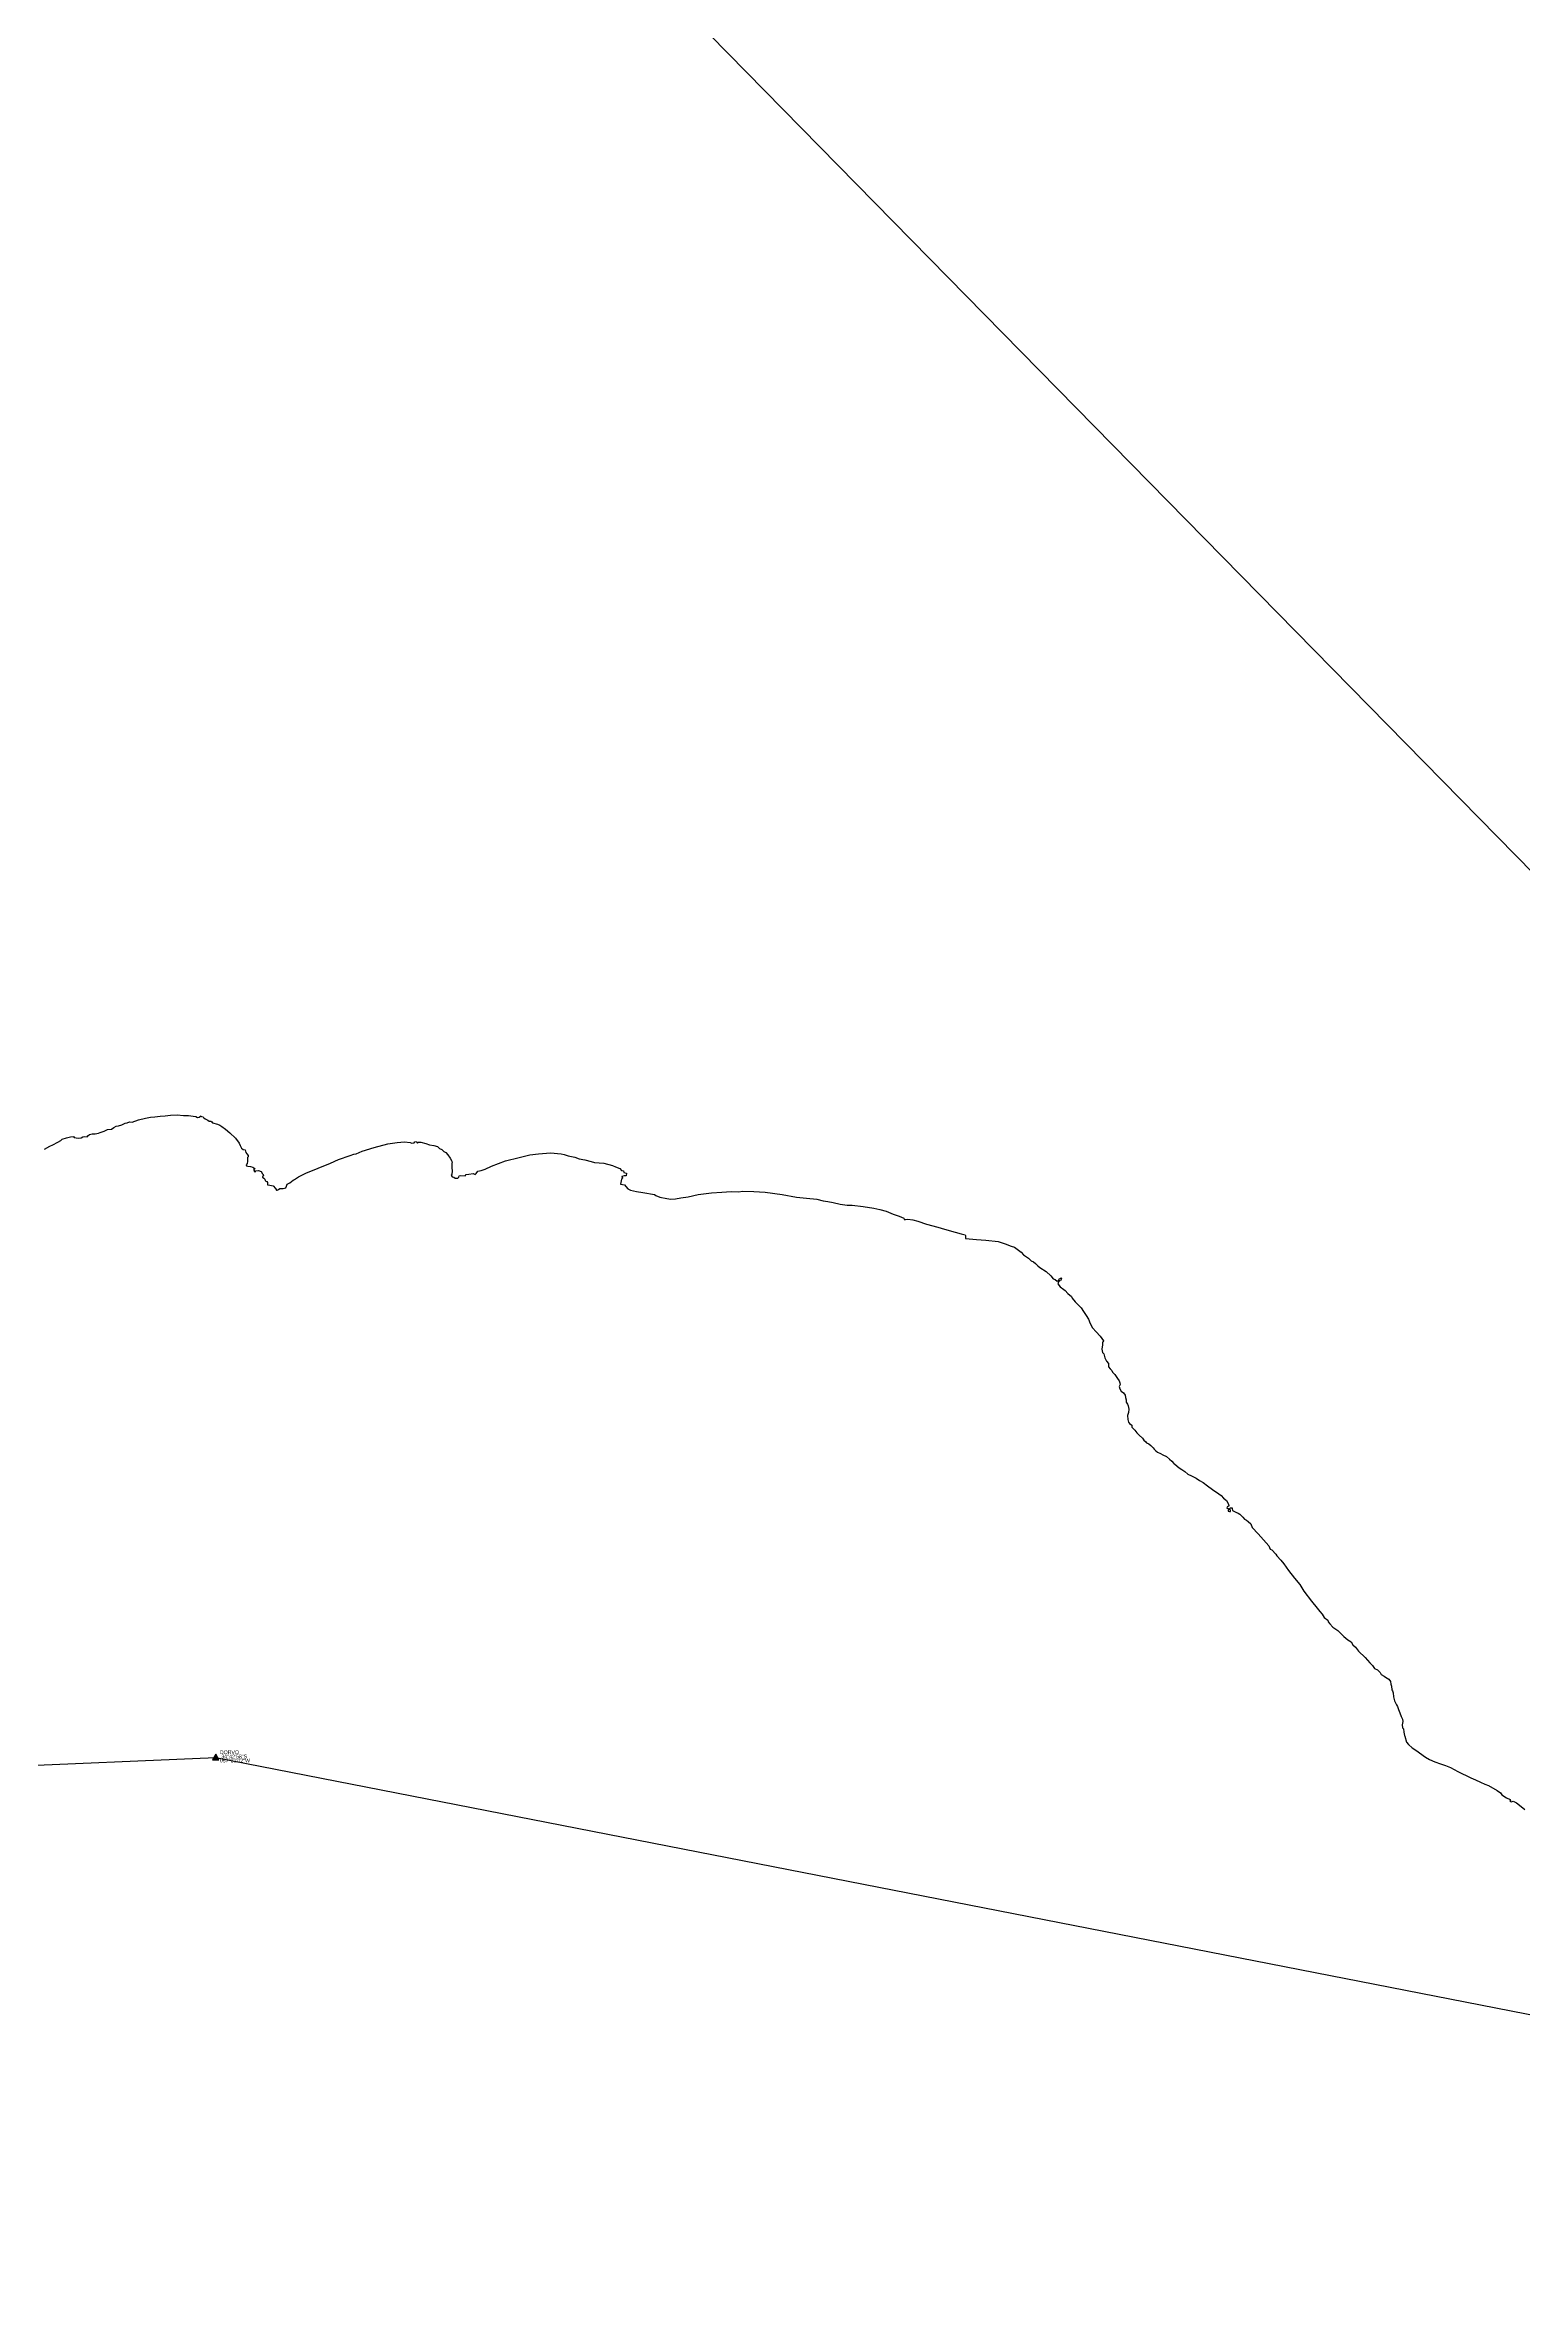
# Model space of a CAD drawing. Extents: x -312 to 667, y -1017 to 963.
# Drawn here: x 404.9 to 444, y 160 to 219.4 of the extents above; entities that cross this region are included whole.
import ezdxf

# ---------------------------------------------------------------- set-up
doc = ezdxf.new("R2010")
doc.units = 0
doc.header["$MEASUREMENT"] = 0
doc.layers.get('0').update_dxf_attribs({"linetype": 'CONTINUOUS'})
for name, color, linetype in [('AEROVIAS', 96, 'CONTINUOUS'), ('LINEAS_DE_MAPA', 7, 'CONTINUOUS'), ('PUNTOS', 7, 'CONTINUOUS')]:
    doc.layers.add(name, color=color, linetype=linetype)

# ---------------------------------------------------------------- blocks, each defined once
blk = doc.blocks.new('*U8')
at = {"linetype": 'Continuous'}
for points in [[(0, 0), (0, 0.1), (-0.087, -0.05)], [(0, 0), (-0.087, -0.05), (0.087, -0.05)], [(0, 0), (0.087, -0.05), (0, 0.1)]]:
    blk.add_solid(points, dxfattribs=at)
blk = doc.blocks.new('PNO')
blk.add_lwpolyline([(0, 0.1), (-0.087, -0.05), (0.087, -0.05)], close=True)
at = {"linetype": 'Continuous'}
blk.add_blockref('*U8', (0, 0), dxfattribs=at)
for tag, p in [('NOMBRE', (0.11, 0.1)), ('LAT', (0.11, -0.01)), ('LON', (0.11, -0.12))]:
    blk.add_attdef(tag, p, '', height=0.1)

msp = doc.modelspace()

# ---------------------------------------------------------------- linework, layer by layer
at = {"layer": 'AEROVIAS'}
for p, q in [((364.628, 278.629), (481.105, 160.022)), ((409.421, 174.042), (359.886, 171.951)), ((481.105, 160.022), (409.421, 174.042))]:
    msp.add_line(p, q, dxfattribs=at)
at = {"layer": 'LINEAS_DE_MAPA', "color": 7}
for points in [[(404.885, 190.168), (405.025, 190.246), (405.109, 190.284), (405.239, 190.353), (405.317, 190.396), (405.359, 190.432), (405.466, 190.468), (405.572, 190.494), (405.656, 190.5), (405.674, 190.475), (405.777, 190.46), (405.862, 190.468), (405.899, 190.493), (405.934, 190.507), (406.017, 190.499), (406.039, 190.526), (406.081, 190.553), (406.148, 190.577), (406.227, 190.575), (406.313, 190.593), (406.364, 190.607), (406.466, 190.643), (406.555, 190.691), (406.659, 190.702), (406.722, 190.747), (406.788, 190.776), (406.849, 190.79), (406.937, 190.817), (407.019, 190.86), (407.075, 190.865), (407.14, 190.89), (407.209, 190.883), (407.379, 190.949), (407.565, 190.992), (407.696, 191.015), (407.805, 191.025), (407.946, 191.043), (408.08, 191.056), (408.22, 191.073), (408.399, 191.077), (408.565, 191.062), (408.699, 191.065), (408.821, 191.044), (408.894, 191.032), (408.936, 191.008), (408.982, 191.019), (409.014, 191.045), (409.034, 191.049), (409.043, 191.034), (409.091, 191.024), (409.1, 191.008), (409.145, 190.969), (409.211, 190.937), (409.244, 190.914), (409.293, 190.914), (409.316, 190.892), (409.338, 190.865), (409.469, 190.833), (409.531, 190.807), (409.582, 190.773), (409.679, 190.699), (409.799, 190.601), (409.948, 190.458), (410.046, 190.327), (410.07, 190.265), (410.108, 190.191), (410.149, 190.157), (410.198, 190.152), (410.216, 190.081), (410.247, 190.047), (410.278, 190.004), (410.28, 189.969), (410.259, 189.951), (410.264, 189.845), (410.253, 189.785), (410.226, 189.757), (410.238, 189.731), (410.272, 189.718), (410.34, 189.712), (410.408, 189.69), (410.454, 189.66), (410.452, 189.641), (410.426, 189.634), (410.439, 189.601), (410.436, 189.573), (410.47, 189.569), (410.488, 189.597), (410.558, 189.607), (410.629, 189.58), (410.659, 189.517), (410.681, 189.499), (410.689, 189.463), (410.662, 189.445), (410.66, 189.425), (410.698, 189.402), (410.72, 189.375), (410.731, 189.334), (410.774, 189.315), (410.795, 189.288), (410.795, 189.222), (410.858, 189.216), (410.94, 189.194), (411.003, 189.123), (411.034, 189.079), (411.053, 189.083), (411.08, 189.099), (411.117, 189.123), (411.206, 189.13), (411.277, 189.147), (411.295, 189.186), (411.315, 189.24), (411.384, 189.279), (411.469, 189.351), (411.51, 189.362), (411.615, 189.434), (411.806, 189.531), (412.459, 189.799), (412.671, 189.895), (412.978, 189.997), (413.083, 190.04), (413.137, 190.048), (413.298, 190.112), (413.619, 190.211), (413.976, 190.311), (414.225, 190.349), (414.423, 190.361), (414.571, 190.348), (414.611, 190.332), (414.678, 190.338), (414.693, 190.361), (414.735, 190.368), (414.751, 190.342), (414.768, 190.335), (414.793, 190.351), (414.853, 190.352), (414.988, 190.32), (415.081, 190.288), (415.199, 190.264), (415.298, 190.237), (415.351, 190.183), (415.41, 190.16), (415.459, 190.106), (415.515, 190.077), (415.571, 190.023), (415.634, 189.927), (415.675, 189.85), (415.683, 189.812), (415.67, 189.795), (415.677, 189.745), (415.677, 189.678), (415.681, 189.598), (415.672, 189.501), (415.658, 189.479), (415.679, 189.44), (415.731, 189.424), (415.765, 189.402), (415.831, 189.402), (415.863, 189.429), (415.866, 189.46), (415.908, 189.473), (416.027, 189.462), (416.054, 189.497), (416.128, 189.509), (416.242, 189.522), (416.288, 189.5), (416.321, 189.526), (416.362, 189.584), (416.448, 189.607), (416.559, 189.639), (416.722, 189.722), (417.099, 189.856), (417.455, 189.95), (417.737, 190.017), (417.968, 190.049), (418.287, 190.074), (418.571, 190.043), (418.648, 190.029), (418.752, 189.994), (418.928, 189.953), (419.05, 189.912), (419.197, 189.886), (419.361, 189.846), (419.454, 189.82), (419.704, 189.796), (419.932, 189.738), (420.011, 189.7), (420.121, 189.653), (420.171, 189.605), (420.224, 189.595), (420.232, 189.551), (420.296, 189.533), (420.289, 189.461), (420.234, 189.459), (420.18, 189.446), (420.179, 189.435), (420.194, 189.408), (420.193, 189.397), (420.168, 189.375), (420.143, 189.242), (420.249, 189.227), (420.28, 189.181), (420.335, 189.122), (420.403, 189.084), (420.562, 189.051), (420.733, 189.017), (421.038, 188.969), (421.078, 188.942), (421.187, 188.901), (421.37, 188.865), (421.476, 188.843), (421.596, 188.85), (421.742, 188.879), (421.931, 188.91), (422.2, 188.964), (422.55, 189.01), (422.828, 189.032), (423.075, 189.046), (423.273, 189.039), (423.375, 189.06), (423.668, 189.05), (423.972, 189.027), (424.42, 188.966), (424.798, 188.9), (425.065, 188.875), (425.343, 188.843), (425.507, 188.802), (425.629, 188.779), (425.771, 188.753), (425.959, 188.711), (426.142, 188.681), (426.274, 188.681), (426.569, 188.647), (426.853, 188.607), (427.01, 188.568), (427.181, 188.528), (427.364, 188.449), (427.52, 188.391), (427.641, 188.337), (427.656, 188.305), (427.685, 188.302), (427.747, 188.315), (427.882, 188.296), (428.018, 188.265), (428.249, 188.181), (428.547, 188.104), (428.721, 188.051), (429.006, 187.969), (429.164, 187.929), (429.27, 187.901), (429.279, 187.882), (429.278, 187.802), (429.569, 187.774), (429.819, 187.757), (430.144, 187.719), (430.324, 187.665), (430.485, 187.601), (430.573, 187.575), (430.752, 187.441), (430.817, 187.374), (430.946, 187.283), (431.018, 187.215), (431.081, 187.184), (431.135, 187.137), (431.191, 187.082), (431.246, 187.035), (431.414, 186.926), (431.534, 186.811), (431.6, 186.738), (431.651, 186.715), (431.708, 186.672), (431.739, 186.693), (431.769, 186.747), (431.804, 186.748), (431.805, 186.761), (431.822, 186.754), (431.808, 186.723), (431.793, 186.684), (431.768, 186.686), (431.742, 186.658), (431.723, 186.599), (431.788, 186.519), (431.883, 186.448), (431.915, 186.421), (431.986, 186.347), (432.081, 186.266), (432.101, 186.225), (432.186, 186.126), (432.339, 185.966), (432.407, 185.868), (432.474, 185.763), (432.537, 185.661), (432.579, 185.547), (432.64, 185.439), (432.737, 185.326), (432.841, 185.219), (432.93, 185.095), (432.927, 185.065), (432.909, 185.06), (432.907, 184.982), (432.891, 184.873), (432.906, 184.781), (432.939, 184.746), (432.964, 184.641), (433.01, 184.556), (433.064, 184.49), (433.061, 184.405), (433.11, 184.354), (433.151, 184.309), (433.17, 184.264), (433.23, 184.196), (433.304, 184.09), (433.346, 184.035), (433.364, 183.975), (433.371, 183.933), (433.35, 183.878), (433.365, 183.822), (433.403, 183.758), (433.463, 183.713), (433.506, 183.648), (433.515, 183.589), (433.532, 183.525), (433.529, 183.464), (433.571, 183.417), (433.588, 183.367), (433.602, 183.277), (433.594, 183.194), (433.568, 183.115), (433.579, 183.003), (433.598, 182.939), (433.625, 182.898), (433.685, 182.857), (433.68, 182.804), (433.714, 182.767), (433.763, 182.728), (433.816, 182.657), (433.878, 182.589), (433.961, 182.516), (434.005, 182.461), (434.054, 182.419), (434.073, 182.386), (434.136, 182.361), (434.187, 182.321), (434.249, 182.256), (434.276, 182.22), (434.317, 182.181), (434.362, 182.141), (434.446, 182.104), (434.506, 182.067), (434.601, 182.027), (434.68, 181.961), (434.74, 181.907), (434.793, 181.839), (434.822, 181.821), (434.94, 181.725), (435.007, 181.684), (435.082, 181.631), (435.166, 181.561), (435.267, 181.517), (435.331, 181.479), (435.389, 181.454), (435.473, 181.389), (435.569, 181.337), (435.69, 181.253), (435.82, 181.152), (435.988, 181.035), (436.045, 180.99), (436.114, 180.927), (436.186, 180.862), (436.232, 180.781), (436.248, 180.725), (436.24, 180.703), (436.224, 180.705), (436.208, 180.694), (436.201, 180.661), (436.234, 180.646), (436.263, 180.644), (436.258, 180.633), (436.246, 180.619), (436.234, 180.612), (436.231, 180.577), (436.268, 180.57), (436.294, 180.574), (436.297, 180.606), (436.273, 180.626), (436.271, 180.645), (436.3, 180.671), (436.336, 180.663), (436.343, 180.647), (436.349, 180.601), (436.439, 180.553), (436.496, 180.528)], [(436.497, 180.528), (436.543, 180.497), (436.589, 180.452), (436.626, 180.417), (436.663, 180.371), (436.72, 180.34), (436.762, 180.306), (436.838, 180.247), (436.869, 180.145), (437.029, 179.975), (437.097, 179.896), (437.313, 179.658), (437.35, 179.571), (437.388, 179.552), (437.495, 179.443), (437.52, 179.4), (437.63, 179.281), (437.706, 179.18), (437.832, 179.008), (437.989, 178.801), (438.135, 178.637), (438.234, 178.462), (438.445, 178.198), (438.594, 178.007), (438.662, 177.918), (438.721, 177.85), (438.779, 177.766), (438.873, 177.691), (438.878, 177.649), (438.929, 177.592), (439.002, 177.503), (439.14, 177.422), (439.297, 177.262), (439.399, 177.174), (439.489, 177.114), (439.537, 177.041), (439.607, 176.973), (439.688, 176.867), (439.859, 176.705), (439.982, 176.563), (440.055, 176.488), (440.109, 176.411), (440.192, 176.378), (440.255, 176.305), (440.286, 176.254), (440.366, 176.205), (440.405, 176.181), (440.486, 176.126), (440.531, 176.066), (440.544, 175.996), (440.563, 175.939), (440.564, 175.845), (440.587, 175.822), (440.602, 175.769), (440.612, 175.659), (440.643, 175.558), (440.692, 175.445), (440.718, 175.401), (440.746, 175.321), (440.779, 175.24), (440.814, 175.143), (440.853, 175.072), (440.862, 175.009), (440.842, 174.919), (440.855, 174.835), (440.873, 174.817), (440.885, 174.728), (440.906, 174.637), (440.914, 174.617), (440.959, 174.458), (441.013, 174.395), (441.111, 174.307), (441.202, 174.251), (441.458, 174.06), (441.563, 174.002), (441.709, 173.937), (441.855, 173.885), (441.993, 173.841), (442.12, 173.788), (442.317, 173.685), (442.66, 173.517), (442.781, 173.458), (442.916, 173.397), (443.027, 173.346), (443.124, 173.311), (443.355, 173.179), (443.449, 173.113), (443.479, 173.063), (443.604, 172.989), (443.7, 172.937), (443.709, 172.916), (443.69, 172.893), (443.73, 172.879), (443.779, 172.9), (443.874, 172.854), (444.039, 172.721), (444.092, 172.673)]]:
    msp.add_lwpolyline(points, dxfattribs=at)

# ---------------------------------------------------------------- block references
at = {"layer": 'PUNTOS'}
msp.add_blockref('PNO', (409.421, 174.042), dxfattribs=at).add_auto_attribs({'NOMBRE': 'DORVO', 'LAT': ' 34°42\'58"S', 'LON': '057°31\'02"W'})

doc.saveas('drawing.dxf')
